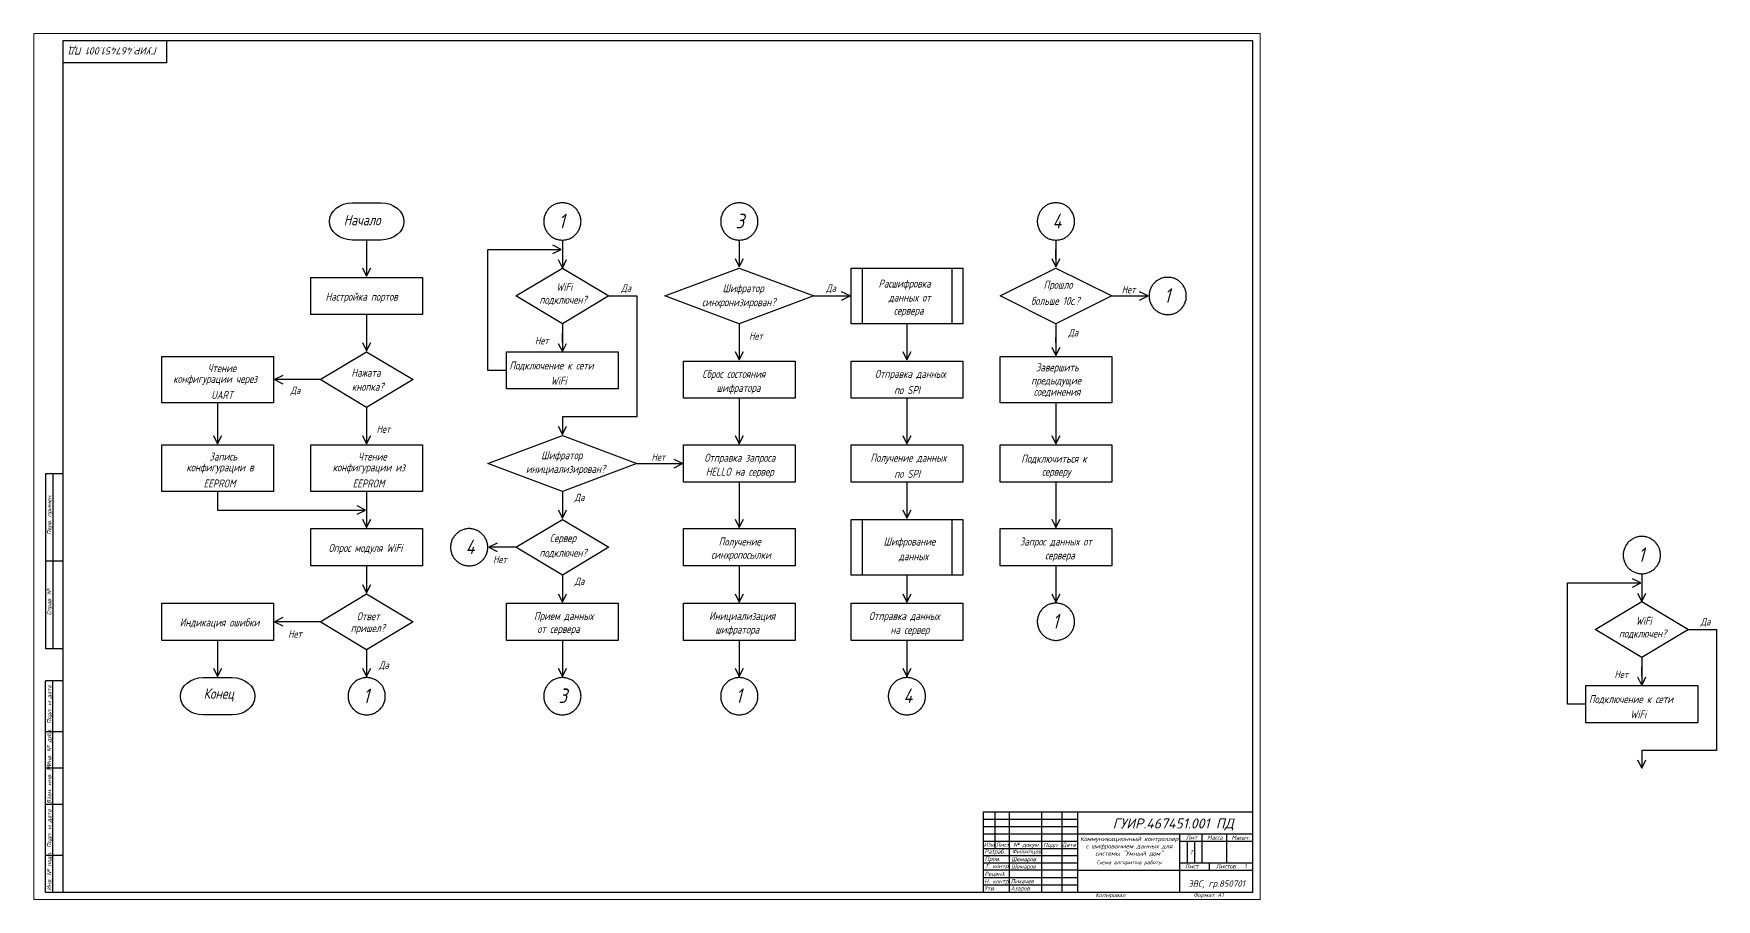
# Model space of a CAD drawing. Header units: inches. Extents: x -2216 to -26, y 201 to 1083.
# Drawn here: x -1180 to -26, y 363 to 957 of the extents above; entities that cross this region are included whole.
import ezdxf

# ---------------------------------------------------------------- set-up
doc = ezdxf.new("R2010")
doc.units = ezdxf.units.IN
doc.header["$MEASUREMENT"] = 0
for name, color, linetype in [('FORMAT', 7, 'Continuous'), ('FORMAT_', 7, 'Continuous'), ('TEXT', 7, 'Continuous')]:
    doc.layers.add(name, color=color, linetype=linetype)
doc.layers.add('Invis', color=7, linetype='Continuous', plot=False)
doc.styles.add('PDF GOST type A Italic', font='')
doc.styles.add('RUS', font='isocpeui.ttf', dxfattribs={"height": 3})
doc.styles.get('PDF GOST type A Italic').set_extended_font_data('GOST type A', italic=True)

msp = doc.modelspace()

# ---------------------------------------------------------------- linework, layer by layer
at = {"layer": 'FORMAT', "linetype": 'Continuous'}
for points in [[(-344.1, 951.8), (-1160.1, 951.8)], [(-1160.1, 951.8), (-1160.1, 367.8)], [(-1089.1, 951.8), (-1089.1, 950.8), (-1089.1, 936.8)], [(-344.1, 367.8), (-344.1, 951.8)], [(-1089.1, 936.8), (-1159.1, 936.8), (-1160.1, 936.8)], [(-1160.1, 654.8), (-1172.1, 654.8)], [(-1172.1, 654.8), (-1172.1, 534.8)], [(-1167.1, 654.8), (-1167.1, 534.8)], [(-1160.1, 594.8), (-1172.1, 594.8)], [(-1160.1, 534.8), (-1172.1, 534.8)], [(-1160.1, 512.8), (-1172.1, 512.8)], [(-1172.1, 367.8), (-1172.1, 507.8), (-1172.1, 512.8)], [(-1167.1, 367.8), (-1167.1, 507.8), (-1167.1, 512.8)], [(-1160.1, 477.8), (-1172.1, 477.8)], [(-1160.1, 452.8), (-1172.1, 452.8)], [(-1160.1, 427.8), (-1172.1, 427.8)], [(-521.1, 422.8), (-521.1, 397.8)], [(-511.1, 422.8), (-511.1, 367.8)], [(-475.1, 422.8), (-475.1, 367.8)], [(-464.1, 407.8), (-344.1, 407.8)], [(-1160.1, 392.8), (-1172.1, 392.8)], [(-464.1, 382.8), (-344.1, 382.8)], [(-1172.1, 367.8), (-1160.1, 367.8), (-344.1, 367.8)]]:
    msp.add_lwpolyline(points, dxfattribs=at)
at = {"layer": 'FORMAT'}
for points in [[(-529.1, 422.8), (-344.1, 422.8)], [(-529.1, 422.8), (-529.1, 367.8)], [(-489.1, 422.8), (-489.1, 367.8)], [(-464.1, 367.8), (-464.1, 422.8)], [(-394.1, 367.8), (-394.1, 407.8)], [(-379.1, 407.8), (-379.1, 388.8), (-379.1, 387.8)], [(-362.1, 407.8), (-362.1, 387.8)], [(-529.1, 402.8), (-464.1, 402.8)], [(-529.1, 397.8), (-464.1, 397.8)], [(-394.1, 402.8), (-344.1, 402.8)], [(-394.1, 387.8), (-344.1, 387.8)], [(-374.1, 387.8), (-374.1, 382.8)]]:
    msp.add_lwpolyline(points, dxfattribs=at)
at = {"layer": 'FORMAT_'}
for p, q in [((-529.1, 417.8), (-464.1, 417.8)), ((-529.1, 412.8), (-464.1, 412.8)), ((-529.1, 392.8), (-464.1, 392.8)), ((-389.1, 402.8), (-389.1, 387.8)), ((-384.1, 402.8), (-384.1, 387.8)), ((-529.1, 387.8), (-464.1, 387.8)), ((-529.1, 377.8), (-464.1, 377.8)), ((-529.1, 372.8), (-464.1, 372.8))]:
    msp.add_line(p, q, dxfattribs=at)
at = {"layer": 'FORMAT_', "linetype": 'Continuous'}
for p, q in [((-529.1, 407.8), (-464.1, 407.8)), ((-464.1, 382.8), (-529.1, 382.8))]:
    msp.add_line(p, q, dxfattribs=at)
at = {"layer": 'Invis', "lineweight": 0}
msp.add_lwpolyline([(-1180.1, 362.8), (-339.1, 362.8), (-339.1, 956.8), (-1180.1, 956.8)], close=True, dxfattribs=at)
at = {"layer": 'TEXT', "lineweight": 25}
for points in [[(-961.7, 840.7), (-941.8, 840.7)], [(-941.8, 815.2), (-961.7, 815.2)], [(-951.8, 815.2), (-951.8, 791.1)], [(-855.9, 725.7), (-868.7, 725.7), (-868.7, 808.8), (-819.1, 808.8)], [(-824.1, 805.9), (-818.3, 808.8), (-824.1, 811.7)], [(-820.5, 801.8), (-817.6, 796), (-814.7, 801.8)], [(-699.1, 802.5), (-696.3, 796.7), (-693.4, 802.5)], [(-482, 802.5), (-479.1, 796.7), (-476.2, 802.5)], [(-954.6, 796.1), (-951.8, 790.3), (-948.9, 796.1)], [(-611.9, 796), (-611.9, 757.7)], [(-550.6, 796), (-550.6, 757.7)], [(-785.7, 776.8), (-766.5, 776.8), (-766.5, 693.8), (-817.6, 693.8), (-817.6, 682.5)], [(-645.2, 776.8), (-621, 776.8)], [(-626.1, 774), (-620.3, 776.8), (-626.1, 779.7)], [(-440.8, 776.8), (-416.6, 776.8)], [(-421.7, 774), (-415.9, 776.8), (-421.7, 779.7)], [(-951.8, 764.1), (-951.8, 740)], [(-817.6, 757.7), (-817.6, 744.9), (-817.6, 751.3), (-817.6, 738.6)], [(-696.3, 757.7), (-696.3, 733.6)], [(-581.3, 757.7), (-581.3, 733.6)], [(-479.1, 757.7), (-479.1, 744.9), (-479.1, 748.1), (-479.1, 736.8)], [(-954.6, 745), (-951.8, 739.2), (-948.9, 745)], [(-820.5, 744.3), (-817.6, 738.6), (-814.7, 744.3)], [(-699.1, 738.6), (-696.3, 732.9), (-693.4, 738.6)], [(-584.2, 738.6), (-581.3, 732.9), (-578.4, 738.6)], [(-482, 741.8), (-479.1, 736), (-476.2, 741.8)], [(-1009.2, 722.2), (-1014.9, 719.4), (-1009.2, 716.5)], [(-983.7, 719.4), (-1014.2, 719.4)], [(-696.3, 706.6), (-696.3, 676.1)], [(-581.3, 706.6), (-581.3, 676.1)], [(-1054, 703.4), (-1054, 676.1)], [(-951.8, 700.2), (-951.8, 676.1)], [(-479.1, 703.4), (-479.1, 676.1)], [(-1056.8, 681.1), (-1054, 675.4), (-1051.1, 681.1)], [(-954.6, 681.1), (-951.8, 675.4), (-948.9, 681.1)], [(-820.5, 687.5), (-817.6, 681.8), (-814.7, 687.5)], [(-699.1, 681.1), (-696.3, 675.4), (-693.4, 681.1)], [(-584.2, 681.1), (-581.3, 675.4), (-578.4, 681.1)], [(-482, 681.1), (-479.1, 675.4), (-476.2, 681.1)], [(-766.5, 661.9), (-736, 661.9)], [(-741, 659), (-735.3, 661.9), (-741, 664.7)], [(-696.3, 649.1), (-696.3, 618.6)], [(-581.3, 649.1), (-581.3, 625)], [(-479.1, 649.1), (-479.1, 618.6)], [(-1054, 642.7), (-1054, 629.9), (-953.2, 629.9)], [(-951.8, 642.7), (-951.8, 618.6)], [(-817.6, 642.7), (-817.6, 625)], [(-958.2, 627.1), (-952.5, 629.9), (-958.2, 632.8)], [(-954.6, 623.6), (-951.8, 617.9), (-948.9, 623.6)], [(-820.5, 630), (-817.6, 624.3), (-814.7, 630)], [(-699.1, 623.6), (-696.3, 617.9), (-693.4, 623.6)], [(-611.9, 623.5), (-611.9, 585.2)], [(-584.2, 630), (-581.3, 624.3), (-578.4, 630)], [(-550.6, 623.5), (-550.6, 585.2)], [(-482, 623.6), (-479.1, 617.9), (-476.2, 623.6)], [(-862.3, 607.3), (-868, 604.4), (-862.3, 601.5)], [(-849.6, 604.4), (-867.3, 604.4)], [(-951.8, 591.6), (-951.8, 573.9)], [(-696.3, 591.6), (-696.3, 567.5)], [(-479.1, 591.6), (-479.1, 567.5)], [(-954.6, 578.9), (-951.8, 573.2), (-948.9, 578.9)], [(-817.6, 585.2), (-817.6, 567.5)], [(-581.3, 585.2), (-581.3, 567.5)], [(-115.7, 496.8), (-128.4, 496.8), (-128.4, 579.9), (-78.8, 579.9)], [(-83.8, 577), (-78, 579.9), (-83.8, 582.7)], [(-820.5, 572.5), (-817.6, 566.8), (-814.7, 572.5)], [(-699.1, 572.5), (-696.3, 566.8), (-693.4, 572.5)], [(-584.2, 572.5), (-581.3, 566.8), (-578.4, 572.5)], [(-482, 572.5), (-479.1, 566.8), (-476.2, 572.5)], [(-80.2, 572.8), (-77.3, 567.1), (-74.5, 572.8)], [(-1009.2, 556.2), (-1014.9, 553.3), (-1009.2, 550.4)], [(-983.7, 553.3), (-1014.2, 553.3)], [(-45.4, 547.9), (-26.2, 547.9), (-26.2, 464.9), (-77.3, 464.9), (-77.3, 453.5)], [(-1054, 540.5), (-1054, 516.4)], [(-951.8, 534.1), (-951.8, 516.4)], [(-817.6, 540.5), (-817.6, 516.4)], [(-696.3, 540.5), (-696.3, 516.4)], [(-581.3, 540.5), (-581.3, 516.4)], [(-1056.8, 521.4), (-1054, 515.7), (-1051.1, 521.4)], [(-954.6, 521.4), (-951.8, 515.7), (-948.9, 521.4)], [(-820.5, 521.4), (-817.6, 515.7), (-814.7, 521.4)], [(-699.1, 521.4), (-696.3, 515.7), (-693.4, 521.4)], [(-584.2, 521.4), (-581.3, 515.7), (-578.4, 521.4)], [(-77.3, 528.8), (-77.3, 516), (-77.3, 522.4), (-77.3, 509.6)], [(-1063.9, 515), (-1044, 515)], [(-80.2, 515.4), (-77.3, 509.6), (-74.5, 515.4)], [(-1044, 489.4), (-1063.9, 489.4)], [(-80.2, 458.6), (-77.3, 452.8), (-74.5, 458.6)]]:
    msp.add_lwpolyline(points, dxfattribs=at)
for points in [[(-817.6, 815.2, 0.049242), (-815.1, 815.4, 0.049246), (-812.7, 816.1, 0.049246), (-810.5, 817.3, 0.049248), (-808.6, 818.9, 0.049247), (-807, 820.9, 0.049249), (-805.8, 823.1, 0.049249), (-805.1, 825.5, 0.049241), (-804.8, 827.9, 0.04924), (-805.1, 830.4, 0.049249), (-805.8, 832.8, 0.04925), (-807, 835, 0.049244), (-808.6, 837, 0.049248), (-810.5, 838.6, 0.049248), (-812.7, 839.8, 0.049247), (-815.1, 840.5, 0.049246), (-817.6, 840.7, 0.049245), (-820.1, 840.5, 0.049244), (-822.5, 839.8, 0.049244), (-824.7, 838.6, 0.049248), (-826.7, 837, 0.049246), (-828.2, 835, 0.049243), (-829.4, 832.8, 0.049244), (-830.1, 830.4, 0.049246), (-830.4, 827.9, 0.049241), (-830.1, 825.5, 0.049243), (-829.4, 823.1, 0.049243), (-828.2, 820.9, 0.049244), (-826.7, 818.9, 0.049249), (-824.7, 817.3, 0.049243), (-822.5, 816.1, 0.049244), (-820.1, 815.4, 0.049243), (-817.6, 815.2), (-817.6, 796)], [(-696.3, 815.2, 0.049241), (-693.8, 815.4, 0.049241), (-691.4, 816.1, 0.049255), (-689.2, 817.3, 0.049255), (-687.2, 818.9, 0.049247), (-685.6, 820.9, 0.049237), (-684.5, 823.1, 0.049243), (-683.7, 825.5, 0.049253), (-683.5, 827.9, 0.049252), (-683.7, 830.4, 0.049244), (-684.5, 832.8, 0.049238), (-685.6, 835, 0.049244), (-687.2, 837, 0.049254), (-689.2, 838.6, 0.049257), (-691.4, 839.8, 0.049242), (-693.8, 840.5, 0.049244), (-696.3, 840.7, 0.049244), (-698.8, 840.5, 0.049246), (-701.1, 839.8, 0.049244), (-703.4, 838.6, 0.049242), (-705.3, 837, 0.049259), (-706.9, 835, 0.049238), (-708.1, 832.8, 0.049255), (-708.8, 830.4, 0.049252), (-709, 827.9, 0.049253), (-708.8, 825.5, 0.049254), (-708.1, 823.1, 0.049237), (-706.9, 820.9, 0.049262), (-705.3, 818.9, 0.049241), (-703.4, 817.3, 0.049249), (-701.1, 816.1, 0.049245), (-698.8, 815.4, 0.049241), (-696.3, 815.2), (-696.3, 797.4)], [(-479.1, 815.2, 0.049243), (-476.6, 815.4, 0.049243), (-474.2, 816.1, 0.049244), (-472, 817.3, 0.049233), (-470.1, 818.9, 0.049247), (-468.5, 820.9, 0.049227), (-467.3, 823.1, 0.049244), (-466.6, 825.5, 0.049241), (-466.3, 827.9, 0.04924), (-466.6, 830.4, 0.049244), (-467.3, 832.8, 0.049228), (-468.5, 835, 0.049244), (-470.1, 837, 0.049233), (-472, 838.6, 0.049245), (-474.2, 839.8, 0.049245), (-476.6, 840.5, 0.049246), (-479.1, 840.7, 0.049243), (-481.6, 840.5, 0.049244), (-484, 839.8, 0.049256), (-486.2, 838.6, 0.049256), (-488.1, 837, 0.049251), (-489.7, 835, 0.049248), (-490.9, 832.8, 0.049257), (-491.6, 830.4, 0.049252), (-491.9, 827.9, 0.049253), (-491.6, 825.5, 0.049256), (-490.9, 823.1, 0.049237), (-489.7, 820.9, 0.049244), (-488.1, 818.9, 0.049263), (-486.2, 817.3, 0.049255), (-484, 816.1, 0.049242), (-481.6, 815.4, 0.049241), (-479.1, 815.2), (-479.1, 802.4), (-479.1, 808.8), (-479.1, 797.4)], [(-77.3, 586.2, 0.049242), (-74.8, 586.5, 0.049246), (-72.4, 587.2, 0.049246), (-70.2, 588.4, 0.049248), (-68.3, 590, 0.049247), (-66.7, 591.9, 0.049249), (-65.5, 594.1, 0.049249), (-64.8, 596.5, 0.049241), (-64.6, 599, 0.04924), (-64.8, 601.5, 0.049249), (-65.5, 603.9, 0.04925), (-66.7, 606.1, 0.049244), (-68.3, 608.1, 0.049248), (-70.2, 609.6, 0.049248), (-72.4, 610.8, 0.049247), (-74.8, 611.6, 0.049246), (-77.3, 611.8, 0.049245), (-79.8, 611.6, 0.049244), (-82.2, 610.8, 0.049244), (-84.4, 609.6, 0.049248), (-86.4, 608.1, 0.049246), (-88, 606.1, 0.049243), (-89.1, 603.9, 0.049244), (-89.9, 601.5, 0.049246), (-90.1, 599, 0.049241), (-89.9, 596.5, 0.049243), (-89.1, 594.1, 0.049243), (-88, 591.9, 0.049244), (-86.4, 590, 0.049249), (-84.4, 588.4, 0.049243), (-82.2, 587.2, 0.049244), (-79.8, 586.5, 0.049243), (-77.3, 586.2), (-77.3, 567.1)]]:
    msp.add_lwpolyline(points, format="xyb", dxfattribs=at)
for points in [[(-990.1, 789.6), (-913.4, 789.6), (-913.4, 764.1), (-990.1, 764.1)], [(-817.6, 796), (-785.7, 776.8), (-817.6, 757.7), (-849.6, 776.8)], [(-696.3, 796), (-645.2, 776.8), (-696.3, 757.7), (-747.4, 776.8)], [(-619.6, 796), (-543, 796), (-543, 757.7), (-619.6, 757.7)], [(-479.1, 796), (-440.8, 776.8), (-479.1, 757.7), (-517.4, 776.8)], [(-951.8, 738.5), (-919.8, 719.4), (-951.8, 700.2), (-983.7, 719.4)], [(-855.9, 738.5), (-779.3, 738.5), (-779.3, 713), (-855.9, 713)], [(-1092.3, 735.3), (-1015.6, 735.3), (-1015.6, 703.4), (-1092.3, 703.4)], [(-734.6, 732.1), (-657.9, 732.1), (-657.9, 706.6), (-734.6, 706.6)], [(-619.6, 732.1), (-543, 732.1), (-543, 706.6), (-619.6, 706.6)], [(-517.4, 735.3), (-440.8, 735.3), (-440.8, 703.4), (-517.4, 703.4)], [(-817.6, 681), (-766.5, 661.9), (-817.6, 642.7), (-868.7, 661.9)], [(-1092.3, 674.6), (-1015.6, 674.6), (-1015.6, 642.7), (-1092.3, 642.7)], [(-990.1, 674.6), (-913.4, 674.6), (-913.4, 642.7), (-990.1, 642.7)], [(-734.6, 674.6), (-657.9, 674.6), (-657.9, 649.1), (-734.6, 649.1)], [(-619.6, 674.6), (-543, 674.6), (-543, 649.1), (-619.6, 649.1)], [(-517.4, 674.6), (-440.8, 674.6), (-440.8, 649.1), (-517.4, 649.1)], [(-817.6, 623.5), (-785.7, 604.4), (-817.6, 585.2), (-849.6, 604.4)], [(-619.6, 623.5), (-543, 623.5), (-543, 585.2), (-619.6, 585.2)], [(-990.1, 617.2), (-913.4, 617.2), (-913.4, 591.6), (-990.1, 591.6)], [(-734.6, 617.2), (-657.9, 617.2), (-657.9, 591.6), (-734.6, 591.6)], [(-517.4, 617.2), (-440.8, 617.2), (-440.8, 591.6), (-517.4, 591.6)], [(-1092.3, 566.1), (-1015.6, 566.1), (-1015.6, 540.5), (-1092.3, 540.5)], [(-951.8, 572.4), (-919.8, 553.3), (-951.8, 534.1), (-983.7, 553.3)], [(-855.9, 566.1), (-779.3, 566.1), (-779.3, 540.5), (-855.9, 540.5)], [(-734.6, 566.1), (-657.9, 566.1), (-657.9, 540.5), (-734.6, 540.5)], [(-619.6, 566.1), (-543, 566.1), (-543, 540.5), (-619.6, 540.5)], [(-77.3, 567.1), (-45.4, 547.9), (-77.3, 528.8), (-109.3, 547.9)], [(-115.7, 509.6), (-39, 509.6), (-39, 484), (-115.7, 484)]]:
    msp.add_lwpolyline(points, close=True, dxfattribs=at)
for points in [[(-389.9, 779.3, 0.049246), (-390.6, 781.7, 0.049272), (-391.8, 783.9, 0.049244), (-393.4, 785.9, 0.049249), (-395.3, 787.5, 0.049243), (-397.5, 788.7, 0.049247), (-399.9, 789.4, 0.049246), (-402.4, 789.6, 0.049244), (-404.9, 789.4, 0.049243), (-407.3, 788.7, 0.049243), (-409.5, 787.5, 0.04925), (-411.5, 785.9, 0.049243), (-413.1, 783.9, 0.049249), (-414.2, 781.7, 0.04927), (-415, 779.3, 0.049252), (-415.2, 776.8, 0.049253), (-415, 774.4, 0.049268), (-414.2, 772, 0.049246), (-413.1, 769.8, 0.04924), (-411.5, 767.8, 0.049247), (-409.5, 766.2, 0.049244), (-407.3, 765, 0.049241), (-404.9, 764.3, 0.049242), (-402.4, 764.1, 0.049244), (-399.9, 764.3, 0.049244), (-397.5, 765, 0.049244), (-395.3, 766.2, 0.049246), (-393.4, 767.8, 0.049242), (-391.8, 769.8, 0.049269), (-390.6, 772, 0.049243), (-389.9, 774.4, 0.049253), (-389.7, 776.8, 0.049252)], [(-869, 606.9, 0.049244), (-869.7, 609.3, 0.049252), (-870.9, 611.5, 0.049246), (-872.5, 613.4, 0.049235), (-874.4, 615, 0.049233), (-876.6, 616.2, 0.049241), (-879, 616.9, 0.049247), (-881.5, 617.2, 0.049246), (-884, 616.9, 0.049244), (-886.4, 616.2, 0.049238), (-888.6, 615, 0.049239), (-890.5, 613.4, 0.049246), (-892.1, 611.5, 0.049255), (-893.3, 609.3, 0.049243), (-894, 606.9, 0.049251), (-894.3, 604.4, 0.049253), (-894, 601.9, 0.049244), (-893.3, 599.5, 0.049246), (-892.1, 597.3, 0.049247), (-890.5, 595.4, 0.049248), (-888.6, 593.8, 0.049253), (-886.4, 592.6, 0.049249), (-884, 591.9, 0.04924), (-881.5, 591.6, 0.049241), (-879, 591.9, 0.049246), (-876.6, 592.6, 0.049245), (-874.4, 593.8, 0.049241), (-872.5, 595.4, 0.049249), (-870.9, 597.3, 0.049248), (-869.7, 599.5, 0.049244), (-869, 601.9, 0.049241), (-868.7, 604.4, 0.04924)], [(-466.6, 555.8, 0.049246), (-467.3, 558.2, 0.049231), (-468.5, 560.4, 0.049259), (-470.1, 562.3, 0.049228), (-472, 563.9, 0.049236), (-474.2, 565.1, 0.049233), (-476.6, 565.8, 0.049241), (-479.1, 566.1, 0.049239), (-481.6, 565.8, 0.049232), (-484, 565.1, 0.049258), (-486.2, 563.9, 0.049261), (-488.1, 562.3, 0.049259), (-489.7, 560.4, 0.049245), (-490.9, 558.2, 0.049258), (-491.6, 555.8, 0.049253), (-491.9, 553.3, 0.049253), (-491.6, 550.8, 0.049257), (-490.9, 548.4, 0.049236), (-489.7, 546.2, 0.049242), (-488.1, 544.3, 0.049268), (-486.2, 542.7, 0.049269), (-484, 541.5, 0.049253), (-481.6, 540.8, 0.04925), (-479.1, 540.5, 0.049253), (-476.6, 540.8, 0.049255), (-474.2, 541.5, 0.049258), (-472, 542.7, 0.049239), (-470.1, 544.3, 0.049245), (-468.5, 546.2, 0.049225), (-467.3, 548.4, 0.049244), (-466.6, 550.8, 0.049241), (-466.3, 553.3, 0.049241)], [(-939.2, 504.7, 0.049245), (-940, 507.1, 0.049242), (-941.1, 509.3, 0.049245), (-942.7, 511.2, 0.049253), (-944.7, 512.8, 0.04927), (-946.9, 514, 0.049243), (-949.3, 514.7, 0.049252), (-951.8, 515, 0.049252), (-954.2, 514.7, 0.049244), (-956.6, 514, 0.049259), (-958.9, 512.8, 0.049244), (-960.8, 511.2, 0.049256), (-962.4, 509.3, 0.049248), (-963.6, 507.1, 0.049245), (-964.3, 504.7, 0.049247), (-964.5, 502.2, 0.049248), (-964.3, 499.7, 0.049244), (-963.6, 497.3, 0.049249), (-962.4, 495.1, 0.049255), (-960.8, 493.2, 0.049255), (-958.9, 491.6, 0.049242), (-956.6, 490.4, 0.049231), (-954.2, 489.7, 0.049229), (-951.8, 489.4, 0.049229), (-949.3, 489.7, 0.049232), (-946.9, 490.4, 0.04924), (-944.7, 491.6, 0.049253), (-942.7, 493.2, 0.049251), (-941.1, 495.1, 0.049249), (-940, 497.3, 0.049244), (-939.2, 499.7, 0.049246), (-939, 502.2, 0.049245)], [(-805.1, 504.7, 0.04925), (-805.8, 507.1, 0.049247), (-807, 509.3, 0.049246), (-808.6, 511.2, 0.049253), (-810.5, 512.8, 0.04927), (-812.7, 514, 0.049246), (-815.1, 514.7, 0.049252), (-817.6, 515, 0.049251), (-820.1, 514.7, 0.049243), (-822.5, 514, 0.049255), (-824.7, 512.8, 0.049243), (-826.7, 511.2, 0.049255), (-828.2, 509.3, 0.049246), (-829.4, 507.1, 0.049245), (-830.1, 504.7, 0.049245), (-830.4, 502.2, 0.04924), (-830.1, 499.7, 0.049244), (-829.4, 497.3, 0.049247), (-828.2, 495.1, 0.049249), (-826.7, 493.2, 0.049254), (-824.7, 491.6, 0.049237), (-822.5, 490.4, 0.049233), (-820.1, 489.7, 0.049229), (-817.6, 489.4, 0.049229), (-815.1, 489.7, 0.049235), (-812.7, 490.4, 0.04924), (-810.5, 491.6, 0.049253), (-808.6, 493.2, 0.049251), (-807, 495.1, 0.049254), (-805.8, 497.3, 0.049249), (-805.1, 499.7, 0.04924), (-804.8, 502.2, 0.049239)], [(-683.7, 504.7, 0.049245), (-684.5, 507.1, 0.049235), (-685.6, 509.3, 0.049246), (-687.2, 511.2, 0.04926), (-689.2, 512.8, 0.049279), (-691.4, 514, 0.049241), (-693.8, 514.7, 0.049251), (-696.3, 515, 0.049251), (-698.8, 514.7, 0.049245), (-701.1, 514, 0.049255), (-703.4, 512.8, 0.049236), (-705.3, 511.2, 0.049268), (-706.9, 509.3, 0.049241), (-708.1, 507.1, 0.049256), (-708.8, 504.7, 0.049251), (-709, 502.2, 0.049252), (-708.8, 499.7, 0.049255), (-708.1, 497.3, 0.049242), (-706.9, 495.1, 0.049267), (-705.3, 493.2, 0.049246), (-703.4, 491.6, 0.049243), (-701.1, 490.4, 0.049234), (-698.8, 489.7, 0.049228), (-696.3, 489.4, 0.049228), (-693.8, 489.7, 0.04923), (-691.4, 490.4, 0.049249), (-689.2, 491.6, 0.04926), (-687.2, 493.2, 0.049251), (-685.6, 495.1, 0.049242), (-684.5, 497.3, 0.049243), (-683.7, 499.7, 0.049251), (-683.5, 502.2, 0.049251)], [(-568.8, 504.7, 0.049256), (-569.5, 507.1, 0.049235), (-570.7, 509.3, 0.049254), (-572.2, 511.2, 0.049239), (-574.2, 512.8, 0.049268), (-576.4, 514, 0.049244), (-578.8, 514.7, 0.049253), (-581.3, 515, 0.04925), (-583.8, 514.7, 0.04925), (-586.2, 514, 0.049267), (-588.4, 512.8, 0.049243), (-590.3, 511.2, 0.049268), (-591.9, 509.3, 0.049252), (-593.1, 507.1, 0.049256), (-593.8, 504.7, 0.049262), (-594.1, 502.2, 0.049263), (-593.8, 499.7, 0.049244), (-593.1, 497.3, 0.049252), (-591.9, 495.1, 0.049257), (-590.3, 493.2, 0.049261), (-588.4, 491.6, 0.049249), (-586.2, 490.4, 0.049238), (-583.8, 489.7, 0.049227), (-581.3, 489.4, 0.04923), (-578.8, 489.7, 0.049233), (-576.4, 490.4, 0.049238), (-574.2, 491.6, 0.049239), (-572.2, 493.2, 0.04926), (-570.7, 495.1, 0.049242), (-569.5, 497.3, 0.049243), (-568.8, 499.7, 0.049251), (-568.5, 502.2, 0.049262)]]:
    msp.add_lwpolyline(points, format="xyb", close=True, dxfattribs=at)
for points in [[(-977.3, 827.9), (-977.3, 835), (-970.3, 840.7), (-961.7, 840.7)], [(-941.8, 840.7), (-933.2, 840.7), (-926.2, 835), (-926.2, 827.9)], [(-961.7, 815.2), (-970.3, 815.2), (-977.3, 820.9), (-977.3, 827.9)], [(-926.2, 827.9), (-926.2, 820.9), (-933.2, 815.2), (-941.8, 815.2)], [(-1079.5, 502.2), (-1079.5, 509.2), (-1072.5, 515), (-1063.9, 515)], [(-1044, 515), (-1035.4, 515), (-1028.4, 509.2), (-1028.4, 502.2)], [(-1063.9, 489.4), (-1072.5, 489.4), (-1079.5, 495.1), (-1079.5, 502.2)], [(-1028.4, 502.2), (-1028.4, 495.1), (-1035.4, 489.4), (-1044, 489.4)]]:
    msp.add_open_spline(points, degree=3, dxfattribs=at)

# ---------------------------------------------------------------- texts
at = {"layer": 'TEXT', "attachment_point": 1, "style": 'RUS'}
for s, insert, char_height, width, rotation in [('\\pxqc,t4;ГУИР.467451.001 ПД', (-1074.2, 942.5), 5.003, 102.369, 180), ('Перв. примен.', (-1170.9, 613), 2.801, 24.401, 90), ('Справ. №', (-1170.9, 557.8), 2.8, 24.401, 90), ('Подп. и дата', (-1170.9, 483.3), 2.801, 24.401, 90), ('Инв. № дубл.', (-1170.9, 453.9), 2.801, 24.401, 90), ('Взам. инв. №', (-1170.9, 428.4), 2.801, 24.401, 90), ('Подп. и дата', (-1170.9, 398.2), 2.801, 24.401, 90), ('Инв. № подл.', (-1170.9, 368.9), 2.801, 24.401, 90)]:
    msp.add_mtext(s, dxfattribs=dict(at, insert=insert, char_height=char_height, width=width, rotation=rotation))
at = {"layer": 'TEXT', "attachment_point": 7, "style": 'PDF GOST type A Italic'}
for s, insert, char_height in [('Начало', (-967.5, 825.3), 7.13), ('1', (-820.1, 823.2), 10), ('3', (-698.7, 823.2), 10), ('4', (-481.5, 823.2), 10), ('WiFi', (-821.8, 780.2), 5.49), ('Да', (-777.2, 778.7), 5.03), ('Шифратор', (-707.7, 777.9), 5.49), ('Да', (-636.7, 778.7), 5.03), ('Расшифровка', (-600.8, 781.1), 5.487), ('Прошло  ', (-487.6, 780.3), 5.49), ('Настройка портов', (-980, 772.1), 5.487), ('подключен?', (-833.3, 770.6), 5.49), ('синхронизирован?', (-721.8, 768.3), 5.487), ('данных от ', (-593.9, 772.1), 5.49), ('больше 10с.?', (-496.2, 770.7), 5.487), ('Нет', (-434, 778.7), 5.03), ('1', (-404.9, 772.1), 10), ('сервера ', (-590.3, 762.5), 5.49), ('Нет', (-689.5, 746.8), 5.03), ('Да', (-470.6, 748.1), 5.03), ('Нет', (-836.4, 743.6), 5.03), ('Чтение', (-1060.8, 724.6), 5.49), ('Подключение к сети', (-853.9, 725.5), 5.487), ('Завершить', (-492.9, 723.6), 5.49), ('конфигурации через', (-1084.5, 715.7), 5.487), ('Нажата  ', (-962.3, 721.4), 5.49), ('кнопка?', (-961.9, 711.8), 5.49), ('WiFi', (-825.6, 715.9), 5.49), ('Сброс состояния ', (-721.6, 719.1), 5.487), ('шифратора', (-711.8, 709.5), 5.49), ('Отправка данных', (-603.2, 719.1), 5.487), ('предыдущие', (-496.1, 714.6), 5.49), ('UART', (-1058.4, 706.1), 5.49), ('Да', (-1004, 708.5), 5.03), ('по SPI ', (-590.1, 709.5), 5.49), ('соединения', (-494.4, 707.5), 5.49), ('Нет', (-945, 682.9), 5.03), ('Запись', (-1059.6, 663.9), 5.49), ('Чтение', (-957.6, 663.9), 5.49), ('Шифратор', (-832.1, 663.3), 5.49), ('конфигурации в', (-1075.4, 655), 5.487), ('конфигурации из', (-975.1, 655), 5.487), ('инициализирован?', (-842.6, 653.9), 5.487), ('Нет', (-756.5, 663.7), 5.03), ('Отправка запроса ', (-720.2, 661.6), 5.487), ('HELLO на сервер ', (-719.2, 652), 5.487), ('Получение данных', (-606.3, 661.6), 5.487), ('Подключиться к', (-502.9, 661.6), 5.487), ('EEPROM', (-1063.6, 645.4), 5.49), ('EEPROM', (-961.4, 645.4), 5.49), ('по SPI ', (-590, 652), 5.49), ('серверу', (-488.8, 652), 5.49), ('Да', (-809.2, 635), 5.03), ('Сервер  ', (-826.2, 606.5), 5.49), ('Опрос модуля WiFi', (-977.9, 599.7), 5.487), ('4', (-883.9, 599.7), 10), ('подключен?', (-833.3, 597), 5.49), ('синхропосылки', (-715.6, 595), 5.487), ('Получение', (-710.4, 604.1), 5.49), ('Шифрование', (-597.3, 604.1), 5.49), ('Запрос данных от', (-503.9, 604.1), 5.487), ('1', (-79.8, 594.3), 10), ('Нет', (-865.1, 593.5), 5.03), ('данных', (-586.9, 594.6), 5.49), ('сервера', (-486.6, 594.6), 5.49), ('Да', (-809.2, 577.5), 5.03), ('Индикация ошибки', (-1080, 548.6), 5.487), ('Ответ  ', (-958.5, 554.3), 5.49), ('Прием данных  ', (-837.1, 553), 5.487), ('Инициализация', (-717, 553), 5.487), ('Отправка данных  ', (-607.3, 553), 5.487), ('1', (-481.5, 548.6), 10), ('WiFi', (-81.5, 551.2), 5.49), ('Да', (-37, 549.8), 5.03), ('Нет', (-1005.6, 542.4), 5.03), ('пришел?', (-962.7, 544.7), 5.49), ('от сервера', (-834.8, 544.1), 5.49), ('шифратора', (-712.7, 543.7), 5.49), ('на сервер', (-592.6, 543.5), 5.49), ('подключен?', (-93, 541.6), 5.49), ('Да', (-943.3, 520), 5.03), ('Нет', (-96.1, 514.7), 5.03), ('Конец', (-1063.6, 498.5), 7.13), ('1', (-954.2, 497.5), 10), ('3', (-820.1, 497.5), 10), ('1', (-698.7, 497.5), 10), ('4', (-583.7, 497.5), 10), ('Подключение к сети', (-113.6, 496.6), 5.487), ('WiFi', (-85.3, 487), 5.49)]:
    msp.add_mtext(s, dxfattribs=dict(at, insert=insert, char_height=char_height))
at = {"layer": 'TEXT', "attachment_point": 1, "style": 'RUS'}
for s, insert, char_height, width in [('\\pxqc,t4;ГУИР.467451.001 ПД', (-468.9, 418.3), 6.863, 140.439), ('\\pxqc,t4;Коммуникационный контроллер с шифрованием данных для системы "Умный дом"', (-459.6, 405.8), 3, 61.387), ('Лит', (-390, 406.6), 2.8, 8.524), ('Масса', (-375.4, 406.6), 2.8, 12.353), ('Масшт.', (-358.7, 406.5), 2.8, 13.351), ('Изм.', (-528.6, 401.7), 2.8, 7), ('Разраб.', (-528.1, 397), 2.8, 16.455), ('Лист', (-520.4, 401.7), 2.8, 12), ('Филипцов', (-509.3, 397.1), 2.8, 16.455), ('№ докум.', (-508.4, 401.7), 2.8, 17.455), ('Подп.', (-487.8, 401.5), 2.8, 12), ('Дата', (-474.9, 401.7), 2.8, 12), ('Т', (-387.3, 396.5), 2.8, 2.613), ('Реценз.', (-528.1, 381.7), 2.8, 18.455), ('Пров.', (-528, 392.1), 3, 16.455), ('Т. контр.', (-527.7, 387.1), 2.8, 17.455), ('Шемаров', (-509.8, 386.8), 2.8, 16.455), ('Шемаров', (-509.7, 391.8), 2.8, 16.455), ('\\pxqc;Схема алгоритма работы', (-459.1, 389.5), 2.567, 60.744), ('Лист ', (-390.7, 386.9), 2.8, 17.455), ('Листов   1', (-369.4, 386.9), 2.8, 19.868), ('Утв.', (-528.1, 371.9), 2.8, 17.455), ('Н. контр.', (-528.2, 376.6), 2.8, 20.749), ('Лихачев', (-510.2, 376.7), 2.8, 16.455), ('Азаров', (-510.2, 371.8), 2.8, 16.455), ('\\pxqc,t4;ЭВС, гр.850701', (-413.7, 375.8), 4.367, 89.368), ('Копировал', (-452, 367.2), 2.8, 25.33), ('Формат А1', (-384.8, 367.2), 2.8, 21.41)]:
    msp.add_mtext(s, dxfattribs=dict(at, insert=insert, char_height=char_height, width=width))

doc.saveas('drawing.dxf')
